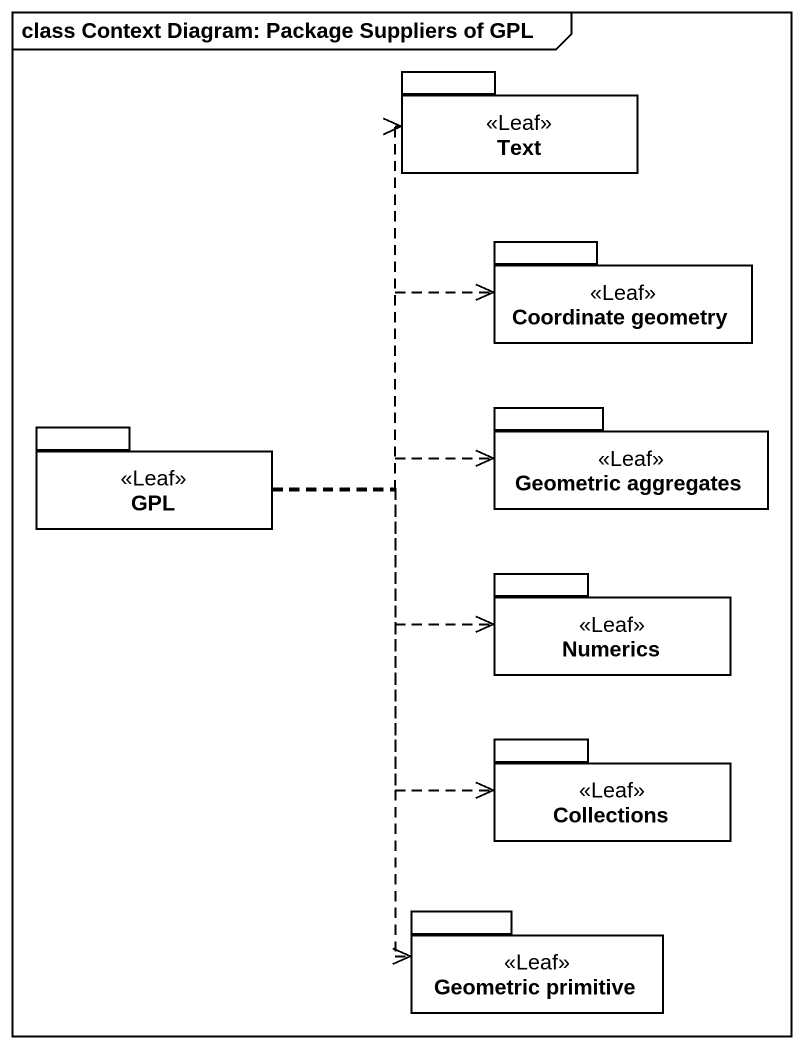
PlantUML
@startuml
mainframe class Context Diagram: Package Suppliers of GPL
package Text <<Leaf>> {
}
package "Coordinate geometry" as Coordinate_geometry <<Leaf>> {
}
package GPL <<Leaf>> {
}
package "Geometric aggregates" as Geometric_aggregates <<Leaf>> {
}
package Numerics <<Leaf>> {
}
package "Collections" as Collections_ <<Leaf>> {
}
package "Geometric primitive" as Geometric_primitive <<Leaf>> {
}
GPL .up.> Text
GPL .right.> Coordinate_geometry
GPL .right.> Geometric_aggregates
GPL .right.> Numerics
GPL ..> Collections_
GPL ..> Geometric_primitive
@enduml
